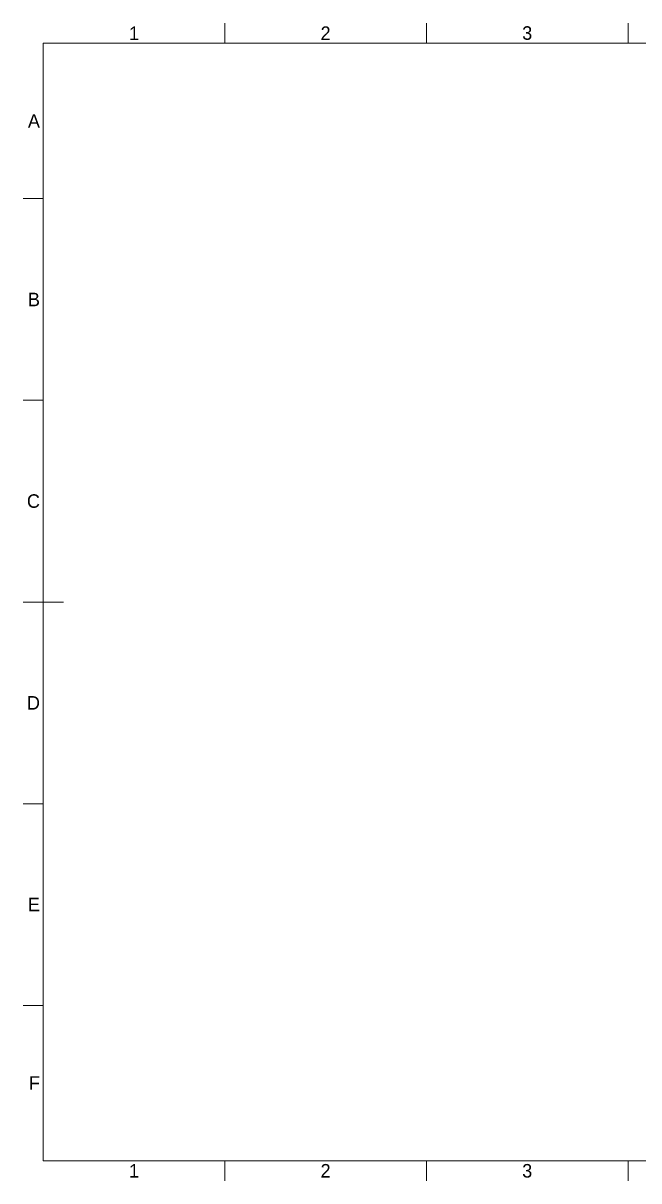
# Model space of a CAD drawing. Header units: millimetres. Extents: x 15 to 415, y 5 to 292.
# Drawn here: x 15 to 167.7, y 5 to 292 of the extents above; entities that cross this region are included whole.
import ezdxf

# ---------------------------------------------------------------- set-up
doc = ezdxf.new("R2010")
doc.units = ezdxf.units.MM
doc.layers.add('Borde', color=7, linetype='Continuous')
doc.styles.add('Shapr0', font='txt', dxfattribs={"height": 3.3495})

msp = doc.modelspace()

# ---------------------------------------------------------------- linework, layer by layer
at = {"layer": 'Borde', "linetype": 'Continuous', "lineweight": 15}
for p, q in [((65, 287), (65, 292)), ((115, 287), (115, 292)), ((165, 287), (165, 292)), ((410, 287), (20, 287)), ((20, 287), (20, 10)), ((20, 248.5), (15, 248.5)), ((20, 198.5), (15, 198.5)), ((25, 148.5), (15, 148.5)), ((20, 98.5), (15, 98.5)), ((20, 48.5), (15, 48.5)), ((20, 10), (410, 10)), ((65, 10), (65, 5)), ((115, 10), (115, 5)), ((165, 10), (165, 5))]:
    msp.add_line(p, q, dxfattribs=at)

# ---------------------------------------------------------------- texts
at = {"layer": 'Borde', "linetype": 'Continuous', "lineweight": 15, "char_height": 3.35, "width": 3.3495, "style": 'Shapr0'}
for s, insert, attachment_point in [('1', (42.5, 287.83), 8), ('2', (90, 287.83), 8), ('3', (140, 287.83), 8), ('A', (19.17, 267.75), 6), ('B', (19.17, 223.5), 6), ('C', (19.17, 173.5), 6), ('D', (19.17, 123.5), 6), ('E', (19.17, 73.5), 6), ('F', (19.17, 29.25), 6), ('1', (42.5, 9.17), 2), ('2', (90, 9.17), 2), ('3', (140, 9.17), 2)]:
    msp.add_mtext(s, dxfattribs=dict(at, insert=insert, attachment_point=attachment_point))

doc.saveas('drawing.dxf')
